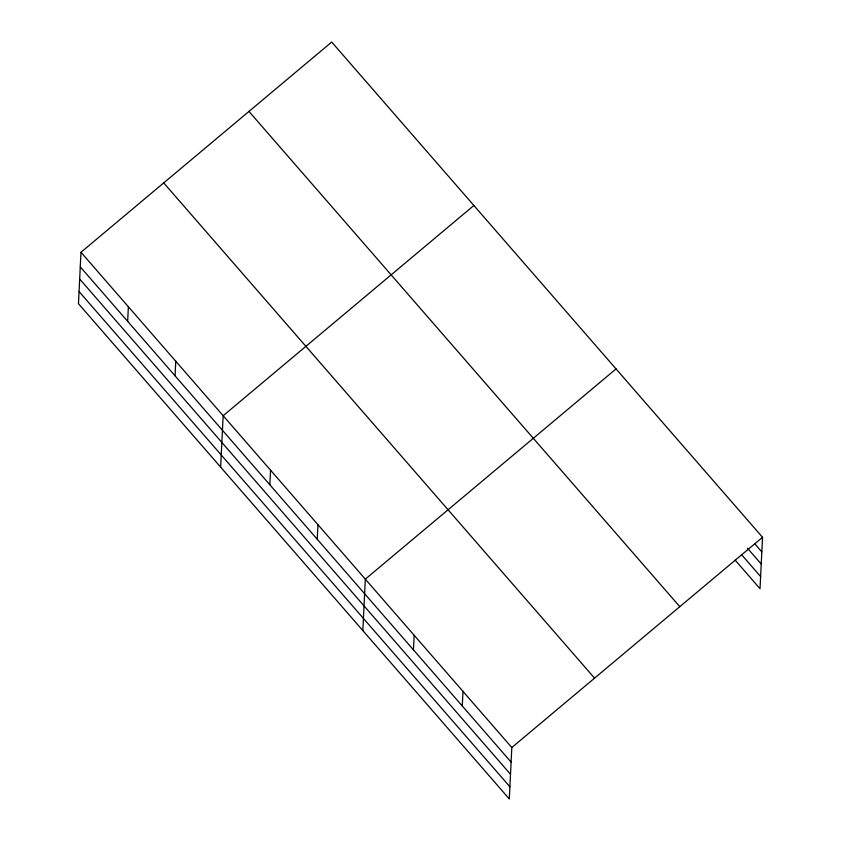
<?xml version="1.0" encoding="UTF-8"?>
<svg xmlns="http://www.w3.org/2000/svg" width="841" height="841" viewBox="0 0 841 841"><rect width="100%" height="100%" fill="white"/><g stroke="black" fill="none" stroke-linecap="round" stroke-linejoin="round"><path stroke-width="1.26" d="M80.978 252.279L78.465 303.696L509.299 798.95L511.812 747.533L80.978 252.279L331.701 42.05L762.535 537.304L760.022 588.721L735.181 560.169M127.664 321.336L128.368 306.755M175.054 375.811L175.758 361.231M220.636 467.133L223.159 415.717L473.872 205.488M269.835 484.763L270.55 470.193M317.225 539.239L317.94 524.668M362.818 630.561L365.33 579.144L616.054 368.915M413.446 649.851L414.161 635.27M462.277 705.977L462.981 691.407M511.812 747.533L762.535 537.304M754.966 544.001L761.82 551.875M747.523 548.279L761.231 564.038M741.773 554.902L760.611 576.558M248.968 111.422L679.801 606.676M163.722 182.907L594.555 678.151M80.263 266.86L511.097 762.104M79.674 279.012L510.508 774.267M79.065 291.543L509.898 786.787"/></g></svg>
